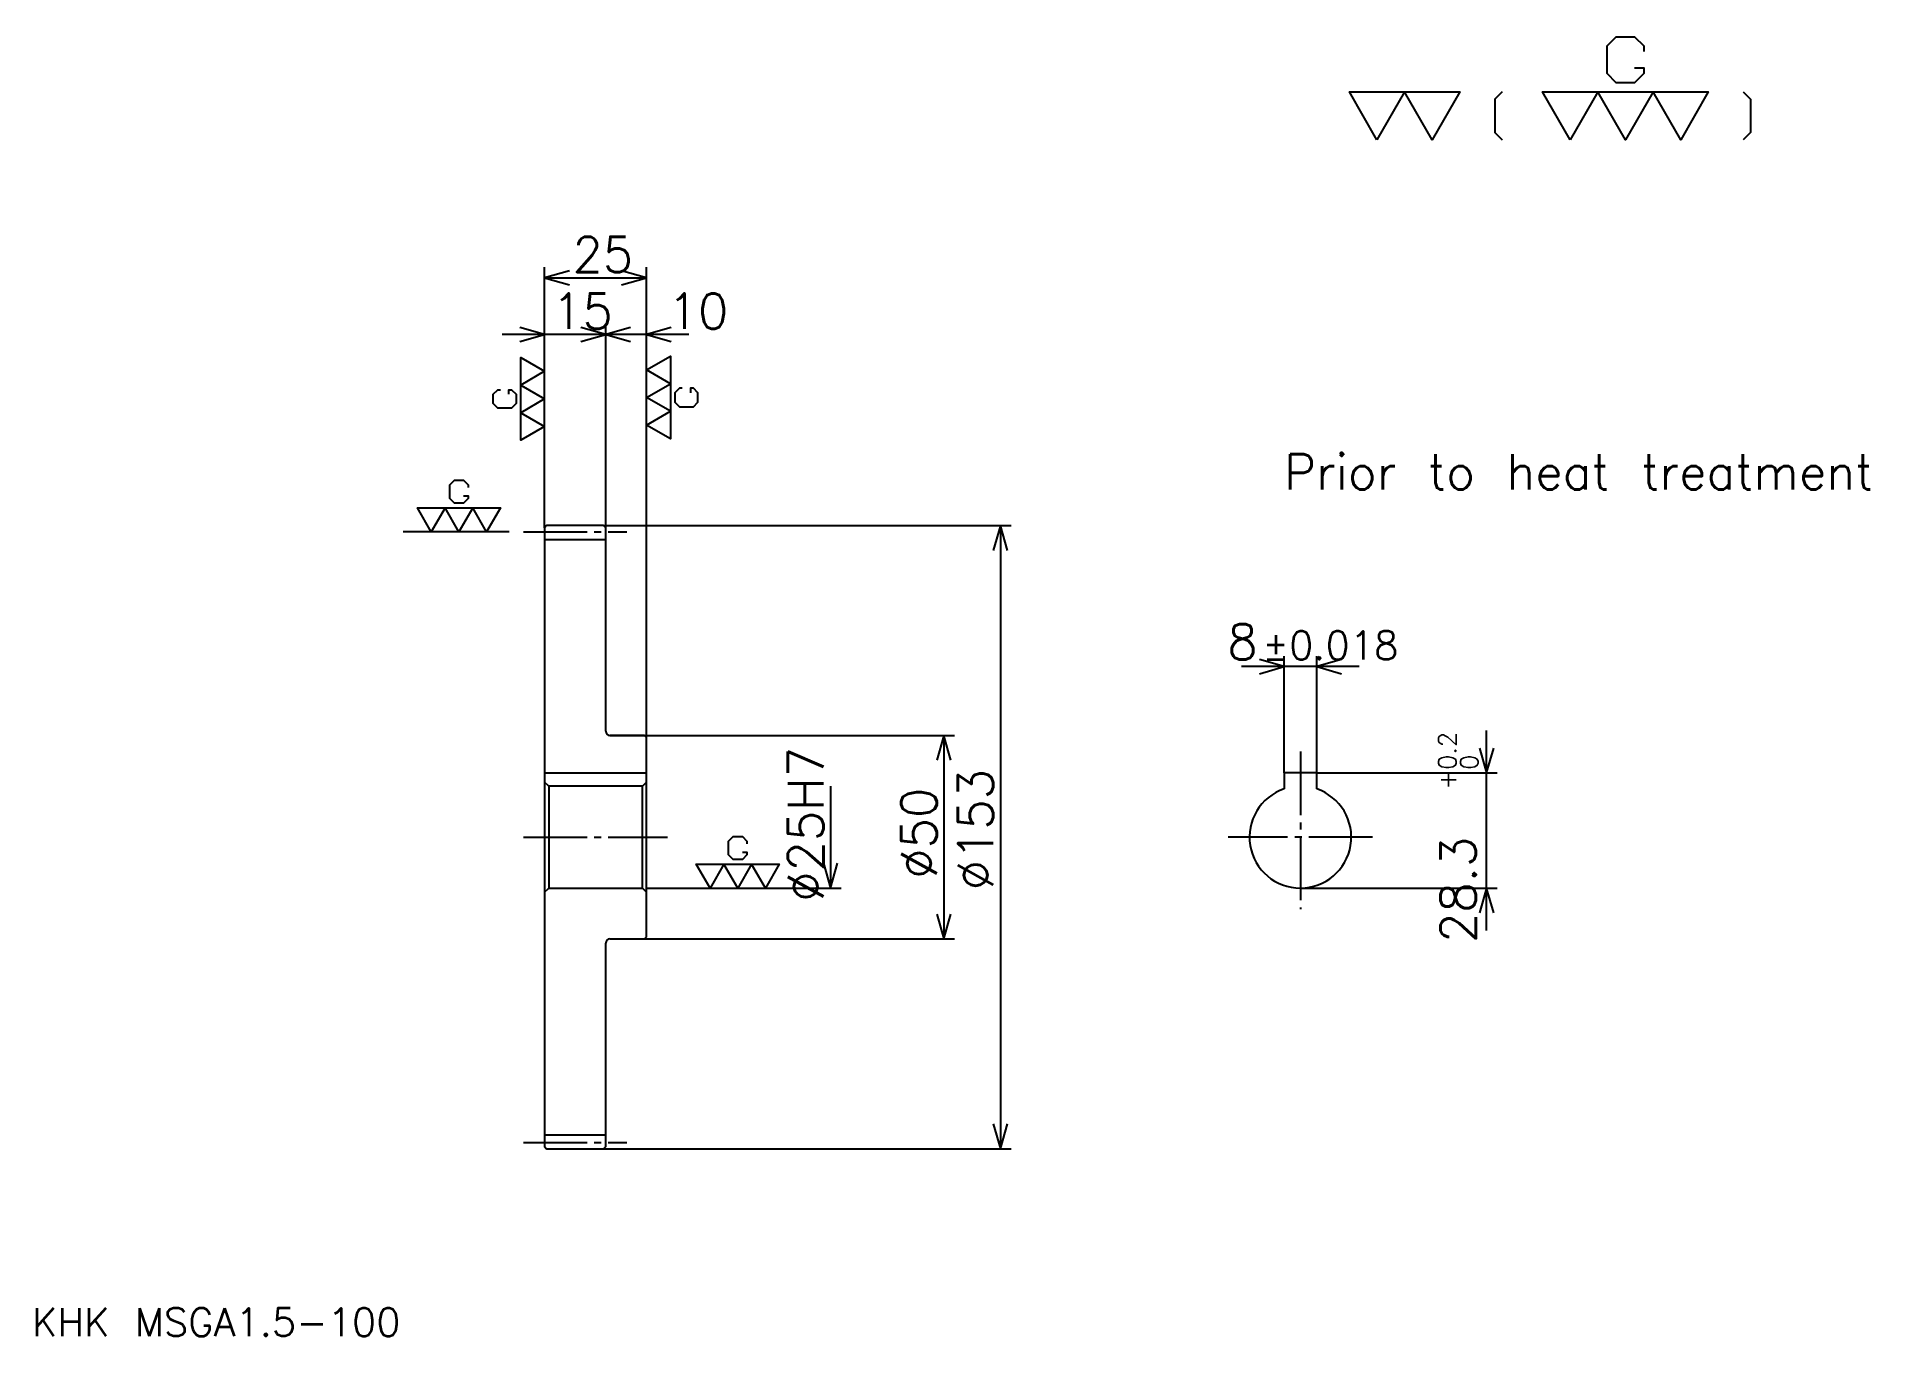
# Model space of a CAD drawing. Extents: x 19 to 469, y 19 to 338.
import ezdxf

# ---------------------------------------------------------------- set-up
doc = ezdxf.new("R2010")
doc.units = 0
doc.linetypes.add('DASHDOT', pattern=[20.863635, 15.647727, -1.738636, 1.738636, -1.738636])
doc.layers.get('0').update_dxf_attribs({"linetype": 'CONTINUOUS'})
doc.layers.add('DASHDOT', color=6, linetype='DASHDOT')
doc.styles.add('KANJI', font='TXT', dxfattribs={"bigfont": 'BIGFONT'})

msp = doc.modelspace()

# ---------------------------------------------------------------- linework, layer by layer
at = {"color": 5}
for p, q in [((143.318176, 218.198853), (143.318176, 281.659058)), ((168.318176, 218.198853), (168.318176, 281.659058)), ((143.318176, 279.051117), (168.318176, 279.051117)), ((158.318176, 218.198853), (158.318176, 267.75)), ((168.75, 265.142029), (132.886353, 265.142029)), ((178.75, 265.142029), (147.886353, 265.142029)), ((143.318176, 217.698853), (143.318176, 218.198853)), ((157.818176, 218.198853), (168.318176, 218.198853)), ((158.318176, 217.698853), (158.318176, 218.198853)), ((168.318176, 218.198853), (257.857941, 218.198853)), ((168.318176, 166.198853), (168.318176, 218.198853)), ((255.25, 218.198853), (255.25, 65.198853)), ((324.931824, 157.498856), (324.931824, 186.186356)), ((332.931824, 157.498856), (332.931824, 186.186356)), ((343.363647, 183.5784), (314.5, 183.5784)), ((159.318176, 166.698853), (168.318176, 166.698853)), ((168.318176, 166.698853), (243.948853, 166.698853)), ((241.340912, 166.698853), (241.340912, 116.698853)), ((374.659088, 118.767036), (374.659088, 167.930664)), ((213.52272, 154.198853), (213.52272, 129.198853)), ((332.931824, 157.498856), (377.267029, 157.498856)), ((168.318176, 129.198853), (216.130676, 129.198853)), ((328.931824, 129.198853), (377.267029, 129.198853)), ((159.318176, 116.698853), (168.318176, 116.698853)), ((168.318176, 116.698853), (243.948853, 116.698853)), ((157.818176, 65.198853), (168.318176, 65.198853)), ((168.318176, 65.198853), (257.857941, 65.198853))]:
    msp.add_line(p, q, dxfattribs=at)
at = {"color": 7}
msp.add_line((134.625, 216.698853), (108.545448, 216.698853), dxfattribs=at)
at = {"color": 4}
for p, q in [((143.318176, 214.823853), (158.318176, 214.823853)), ((143.318176, 157.498856), (168.318176, 157.498856)), ((144.318176, 154.198853), (144.318176, 129.198853)), ((167.318176, 154.198853), (168.318176, 155.198853)), ((167.318176, 129.198853), (168.318176, 128.198853)), ((143.318176, 68.573853), (158.318176, 68.573853))]:
    msp.add_line(p, q, dxfattribs=at)
at = {"color": 7}
for points in [[(411.013641, 330.58432), (413.273865, 330.58432), (413.273865, 329.22821), (411.013641, 326.967957), (406.493164, 326.967957), (404.232941, 329.22821), (404.232941, 336.008881), (406.493164, 338.269104), (411.013641, 338.269104), (413.273865, 336.008881), (413.273865, 334.65274)], [(347.727264, 312.954559), (340.946594, 324.707733), (368.069305, 324.707733), (361.288635, 312.954559), (354.507935, 324.707733), (347.727264, 312.954559)], [(378.46637, 324.707733), (376.658173, 322.899567), (376.658173, 314.762756), (378.46637, 312.954559)], [(395.192047, 312.954559), (388.411346, 324.707733), (429.095459, 324.707733), (422.314758, 312.954559), (415.534088, 324.707733), (408.753418, 312.954559), (401.972717, 324.707733), (395.192047, 312.954559)], [(437.684326, 324.707733), (439.492493, 322.899567), (439.492493, 314.762756), (437.684326, 312.954559)], [(143.318176, 242.539764), (137.441589, 239.149414), (137.441589, 259.491455), (143.318176, 256.101135), (137.441589, 252.710785), (143.318176, 249.32045), (137.441589, 245.930115), (143.318176, 242.539764)], [(168.318176, 256.448853), (174.194763, 259.839203), (174.194763, 239.497147), (168.318176, 242.887482), (174.194763, 246.277832), (168.318176, 249.668167), (174.194763, 253.058502), (168.318176, 256.448853)], [(134.503296, 250.450562), (134.503296, 251.580673), (135.181366, 251.580673), (136.311478, 250.450562), (136.311478, 248.190338), (135.181366, 247.060211), (131.791016, 247.060211), (130.660904, 248.190338), (130.660904, 250.450562), (131.791016, 251.580673), (132.469086, 251.580673)], [(177.133057, 251.928406), (176.454987, 251.928406), (175.32489, 250.798279), (175.32489, 248.538055), (176.454987, 247.407944), (179.845337, 247.407944), (180.975449, 248.538055), (180.975449, 250.798279), (179.845337, 251.928406), (179.167267, 251.928406), (179.167267, 250.798279)], [(123.410789, 225.513733), (124.540909, 225.513733), (124.540909, 224.835663), (123.410789, 223.705566), (121.150558, 223.705566), (120.020447, 224.835663), (120.020447, 228.226013), (121.150558, 229.356125), (123.410789, 229.356125), (124.540909, 228.226013), (124.540909, 227.547943)], [(115.499992, 216.698853), (112.10965, 222.575439), (132.451691, 222.575439), (129.061356, 216.698853), (125.671021, 222.575439), (122.280678, 216.698853), (118.890335, 222.575439), (115.499992, 216.698853)], [(191.876709, 138.013733), (193.006805, 138.013733), (193.006805, 137.335663), (191.876709, 136.205551), (189.61647, 136.205551), (188.486359, 137.335663), (188.486359, 140.726013), (189.61647, 141.856125), (191.876709, 141.856125), (193.006805, 140.726013), (193.006805, 140.047943)], [(183.965912, 129.198853), (180.575562, 135.075439), (200.917603, 135.075439), (197.527267, 129.198853), (194.136932, 135.075439), (190.746582, 129.198853), (187.356247, 135.075439), (183.965912, 129.198853)]]:
    msp.add_lwpolyline(points, dxfattribs=at)
at = {"color": 5}
for points in [[(149.403397, 280.789734), (143.318176, 279.051117), (149.403397, 277.3125)], [(162.232941, 277.3125), (168.318176, 279.051117), (162.232941, 280.789734)], [(137.232956, 263.403381), (143.318176, 265.142029), (137.232956, 266.880676)], [(152.232941, 263.403381), (158.318176, 265.142029), (152.232941, 266.880676)], [(164.403412, 266.880676), (158.318176, 265.142029), (164.403412, 263.403381)], [(174.403412, 266.880676), (168.318176, 265.142029), (174.403412, 263.403381)], [(256.988647, 212.113617), (255.25, 218.198853), (253.511353, 212.113617)], [(318.846588, 181.839767), (324.931824, 183.5784), (318.846588, 185.317032)], [(339.017029, 185.317032), (332.931824, 183.5784), (339.017029, 181.839767)], [(243.079544, 160.613617), (241.340912, 166.698853), (239.602264, 160.613617)], [(372.920471, 163.584076), (374.659088, 157.498856), (376.397705, 163.584076)], [(211.784088, 135.284073), (213.52272, 129.198853), (215.261353, 135.284073)], [(376.397705, 123.113625), (374.659088, 129.198853), (372.920471, 123.113625)], [(239.602264, 122.784081), (241.340912, 116.698853), (243.079544, 122.784081)], [(253.511353, 71.284081), (255.25, 65.198853), (256.988647, 71.284081)]]:
    msp.add_lwpolyline(points, dxfattribs=at)
at = {"color": 4}
for points in [[(158.318176, 167.698853), (158.318176, 217.698853), (157.818176, 218.198853), (143.818176, 218.198853), (143.318176, 217.698853), (143.318176, 128.198853)], [(159.318176, 116.698853), (167.818176, 116.698853), (168.318176, 117.198853), (168.318176, 166.198853), (167.818176, 166.698853), (159.318176, 166.698853)], [(143.318176, 128.198853), (144.318176, 129.198853), (167.318176, 129.198853), (167.318176, 154.198853), (144.318176, 154.198853), (143.318176, 155.198853)], [(332.931824, 153.541565), (332.931824, 157.498856), (324.931824, 157.498856), (324.931824, 153.541565)], [(143.318176, 128.198853), (143.318176, 65.698853), (143.818176, 65.198853), (157.818176, 65.198853), (158.318176, 65.698853), (158.318176, 115.698853)]]:
    msp.add_lwpolyline(points, dxfattribs=at)
for centre, radius, start, end in [((159.318176, 167.698853), 1, 180, 270), ((328.931824, 141.698853), 12.5, 108.66292518, 71.33707482), ((159.318176, 115.698853), 1, 90, 180)]:
    msp.add_arc(centre, radius, start, end, dxfattribs=at)
at = {"layer": 'DASHDOT', "color": 7}
for p, q in [((138.102264, 216.698853), (163.534088, 216.698853)), ((328.931824, 162.714767), (328.931824, 123.982941)), ((138.102264, 141.698853), (173.534088, 141.698853)), ((346.647705, 141.698853), (311.215881, 141.698853)), ((138.102264, 66.698853), (163.534088, 66.698853))]:
    msp.add_line(p, q, dxfattribs=at)

# ---------------------------------------------------------------- texts
at = {"color": 7, "style": 'KANJI'}
for s, height, p in [('25', 8.693182, (150.167603, 280.442017)), ('15', 8.693182, (145.167603, 266.532928)), ('10', 8.693182, (173.534088, 266.532928)), ('Prior to heat treatment', 8.693182, (324.931824, 227.044312)), ('8', 8.693182, (310.987366, 185.317032)), ('%%p0.018', 6.954545, (319.592529, 185.317032)), ('KHK MSGA1.5-100', 6.954545, (17.386364, 19.125))]:
    msp.add_text(s, height=height, dxfattribs=at).set_placement(p)
for s, height, p in [('0.2', 4.346591, (367.182953, 158.227188)), ('%%c25H7', 8.693182, (211.784088, 125.833794)), ('0', 4.346591, (372.572723, 158.227188)), ('%%c153', 8.693182, (253.511353, 128.659088)), ('+', 4.346591, (367.182953, 153.359009)), ('%%c50', 8.693182, (239.602264, 131.48436)), ('28.3', 8.693182, (372.051147, 115.731476))]:
    msp.add_text(s, height=height, rotation=90, dxfattribs=at).set_placement(p)

doc.saveas('drawing.dxf')
